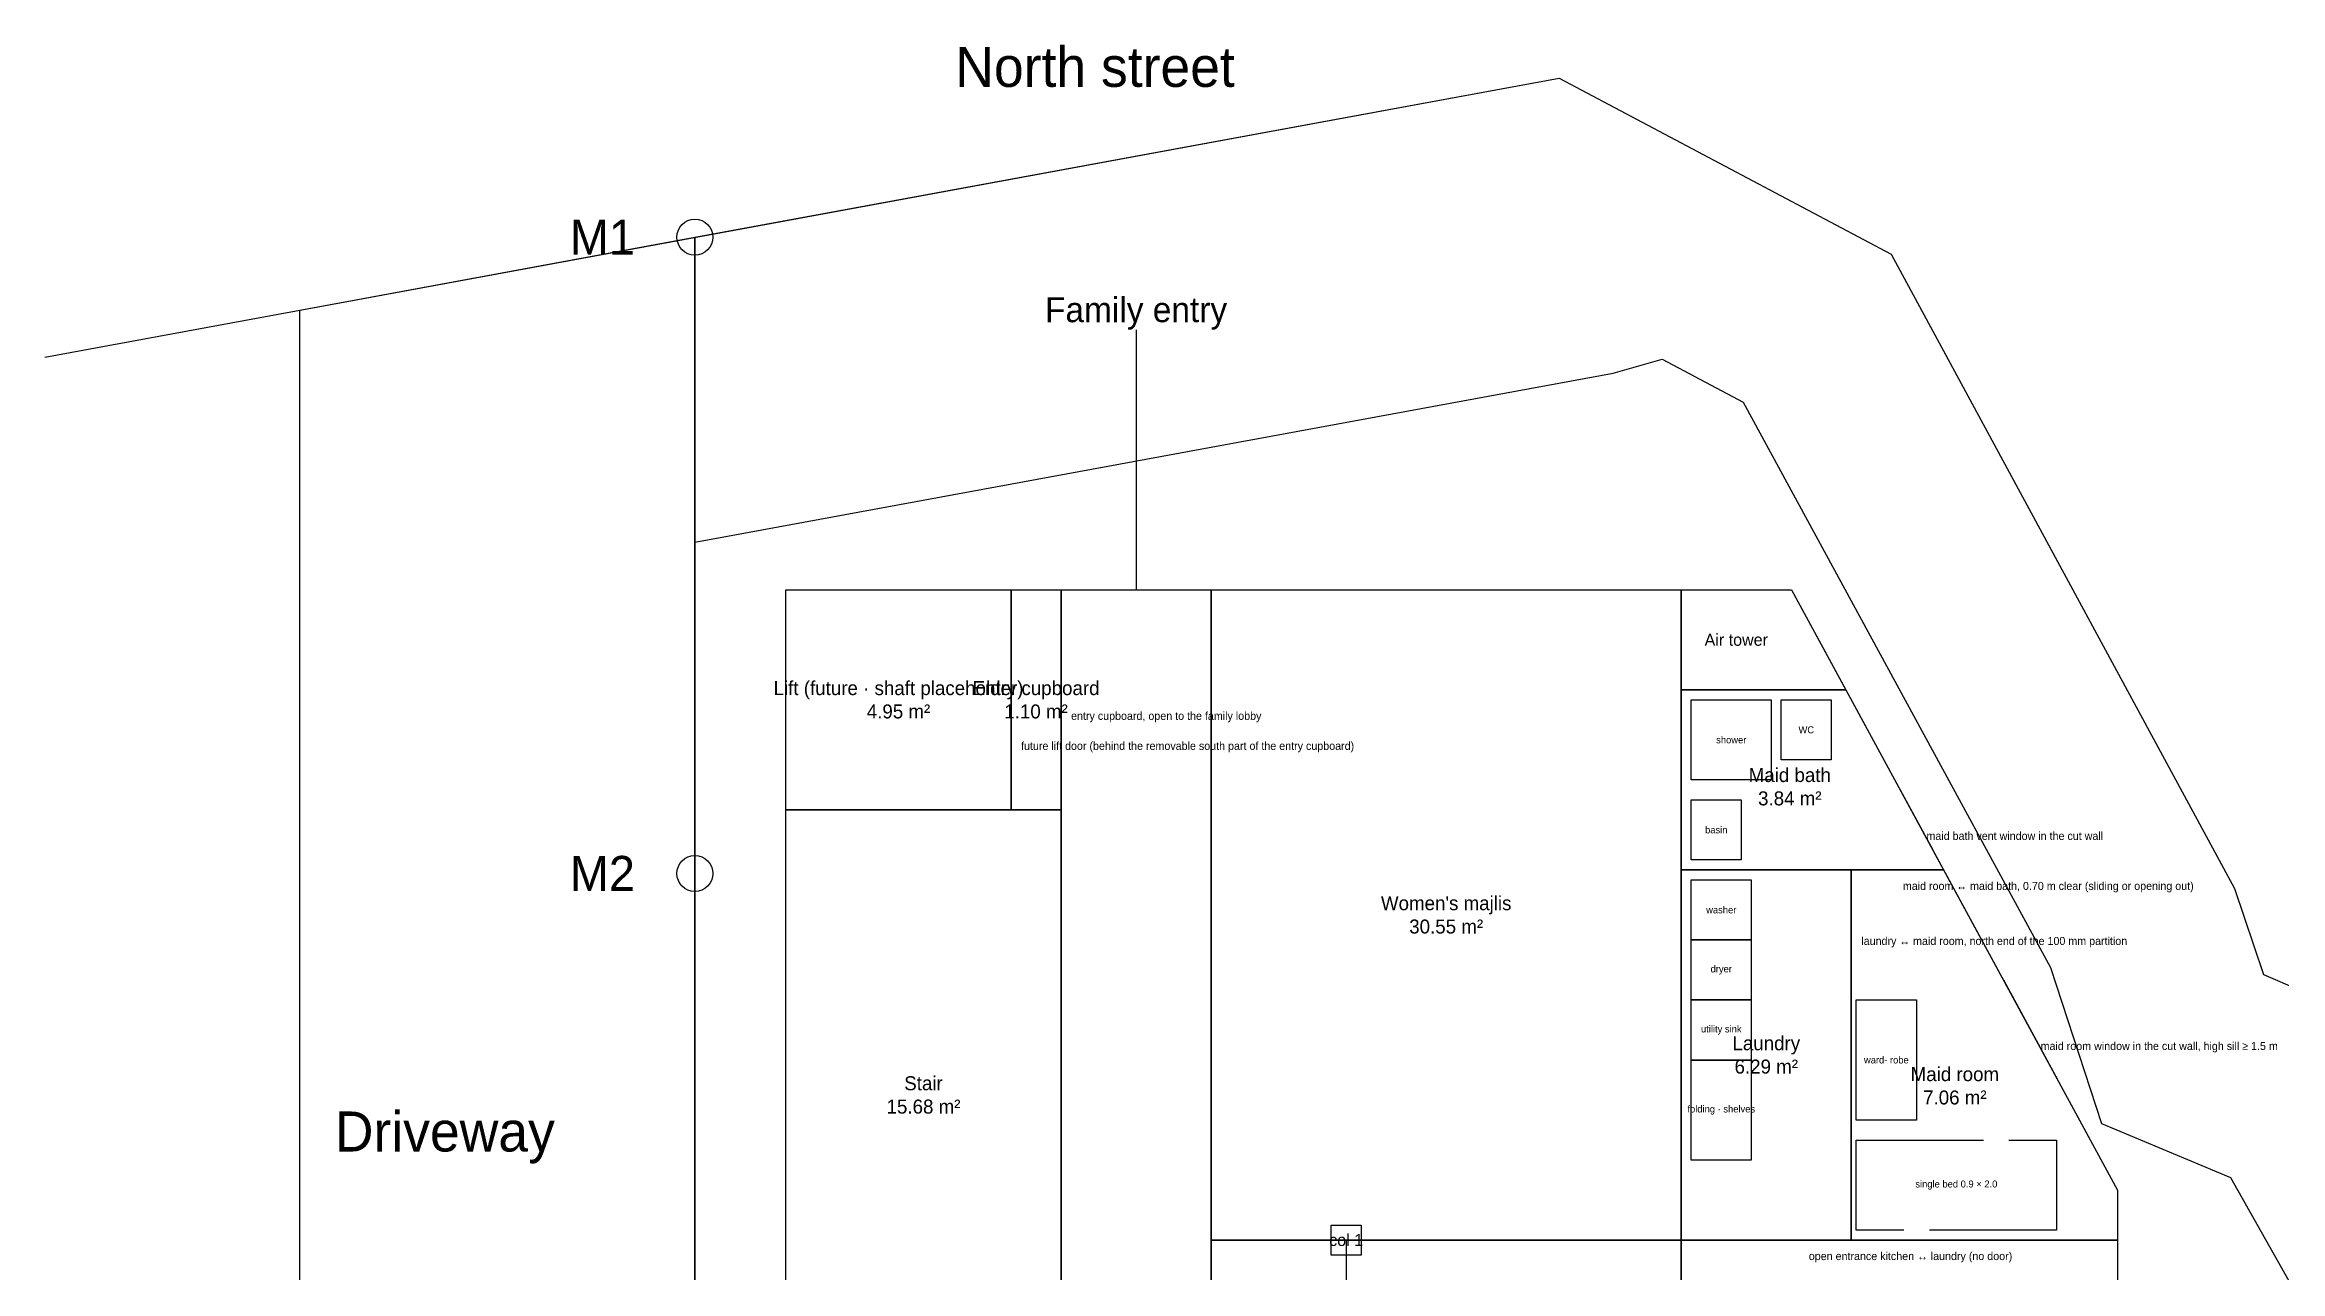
# Model space of a CAD drawing. Header units: metres. Extents: x -6.5 to 29.5, y -46.7 to 1.9.
# Drawn here: x -6.5 to 15.85, y -10.34 to 1.92 of the extents above; entities that cross this region are included whole.
import ezdxf

# ---------------------------------------------------------------- set-up
doc = ezdxf.new("R2010")
doc.units = ezdxf.units.M
doc.linetypes.add('DASHED', pattern=[1.524, 1.27, -0.254])
for name, color, linetype in [('AIR-TOWER', 4, 'CONTINUOUS'), ('BUILDING-OUTLINE', 1, 'CONTINUOUS'), ('COURTYARD', 150, 'CONTINUOUS'), ('DOORS', 1, 'CONTINUOUS'), ('ENTRIES', 30, 'CONTINUOUS'), ('FIXTURES', 8, 'DASHED'), ('MARKS', 4, 'DASHED'), ('OPENINGS', 6, 'CONTINUOUS'), ('ROOM-LABELS', 7, 'CONTINUOUS'), ('ROOMS-CIRC', 9, 'CONTINUOUS'), ('ROOMS-CORE', 252, 'CONTINUOUS'), ('ROOMS-FAMILY', 40, 'CONTINUOUS'), ('ROOMS-SERVICE', 140, 'CONTINUOUS'), ('SITE-DRIVEWAY', 5, 'CONTINUOUS'), ('SITE-ENVELOPE', 3, 'CONTINUOUS'), ('SITE-LAND', 8, 'CONTINUOUS'), ('SITE-LANE', 7, 'CONTINUOUS'), ('SITE-PEGS', 94, 'CONTINUOUS'), ('WALLS-SPECIAL', 7, 'CONTINUOUS'), ('WINDOWS', 4, 'CONTINUOUS')]:
    doc.layers.add(name, color=color, linetype=linetype)

msp = doc.modelspace()

# ---------------------------------------------------------------- linework, layer by layer
at = {"layer": 'AIR-TOWER'}
msp.add_lwpolyline([(9.86, -3.525), (10.961, -3.525), (11.504, -4.525), (9.86, -4.525)], close=True, dxfattribs=at)
at = {"layer": 'BUILDING-OUTLINE'}
msp.add_lwpolyline([(0.91, -3.525), (10.961, -3.525), (14.221, -9.525), (14.221, -27.525), (0.91, -27.525)], close=True, dxfattribs=at)
at = {"layer": 'COURTYARD'}
msp.add_lwpolyline([(5.16, -10.025), (9.86, -10.025), (9.86, -16.525), (5.16, -16.525)], close=True, dxfattribs=at)
at = {"layer": 'DOORS'}
for p, q in [((3.16, -4.425), (3.16, -5.425)), ((11.625, -6.325), (12.325, -6.325)), ((14.221, -10.225), (14.221, -11.125))]:
    msp.add_line(p, q, dxfattribs=at)
at = {"layer": 'ENTRIES'}
msp.add_line((4.41, -0.925), (4.41, -3.525), dxfattribs=at)
at = {"layer": 'FIXTURES'}
for points in [[(9.96, -4.625), (10.76, -4.625), (10.76, -5.425), (9.96, -5.425)], [(10.86, -4.625), (11.36, -4.625), (11.36, -5.225), (10.86, -5.225)], [(9.96, -5.625), (10.46, -5.625), (10.46, -6.225), (9.96, -6.225)], [(9.96, -6.425), (10.56, -6.425), (10.56, -7.025), (9.96, -7.025)], [(9.96, -7.025), (10.56, -7.025), (10.56, -7.625), (9.96, -7.625)], [(9.96, -7.625), (10.56, -7.625), (10.56, -8.225), (9.96, -8.225)], [(11.61, -7.625), (12.21, -7.625), (12.21, -8.825), (11.61, -8.825)], [(9.96, -8.225), (10.56, -8.225), (10.56, -9.225), (9.96, -9.225)], [(11.61, -9.025), (13.61, -9.025), (13.61, -9.925), (11.61, -9.925)]]:
    msp.add_lwpolyline(points, close=True, dxfattribs=at)
at = {"layer": 'MARKS'}
msp.add_line((6.51, -10.025), (6.51, -22.775), dxfattribs=at)
msp.add_lwpolyline([(6.36, -9.875), (6.66, -9.875), (6.66, -10.175), (6.36, -10.175)], close=True, dxfattribs=at)
at = {"layer": 'OPENINGS'}
for p, q in [((3.66, -3.725), (3.66, -5.525)), ((10.61, -10.025), (11.46, -10.025))]:
    msp.add_line(p, q, dxfattribs=at)
at = {"layer": 'ROOMS-CIRC'}
msp.add_lwpolyline([(3.66, -3.525), (5.16, -3.525), (5.16, -22.775), (3.66, -22.775)], close=True, dxfattribs=at)
at = {"layer": 'ROOMS-CORE'}
for points in [[(0.91, -3.525), (3.16, -3.525), (3.16, -5.725), (0.91, -5.725)], [(3.16, -3.525), (3.66, -3.525), (3.66, -5.725), (3.16, -5.725)], [(0.91, -5.725), (3.66, -5.725), (3.66, -11.425), (0.91, -11.425)]]:
    msp.add_lwpolyline(points, close=True, dxfattribs=at)
at = {"layer": 'ROOMS-FAMILY'}
msp.add_lwpolyline([(5.16, -3.525), (9.86, -3.525), (9.86, -10.025), (5.16, -10.025)], close=True, dxfattribs=at)
at = {"layer": 'ROOMS-SERVICE'}
for points in [[(9.86, -4.525), (11.504, -4.525), (12.482, -6.325), (9.86, -6.325)], [(9.86, -6.325), (11.56, -6.325), (11.56, -10.025), (9.86, -10.025)], [(11.56, -6.325), (12.482, -6.325), (14.221, -9.525), (14.221, -10.025), (11.56, -10.025)], [(9.86, -10.025), (14.221, -10.025), (14.221, -16.525), (9.86, -16.525)]]:
    msp.add_lwpolyline(points, close=True, dxfattribs=at)
at = {"layer": 'SITE-DRIVEWAY'}
msp.add_lwpolyline([(-3.95, -0.73), (0, 0), (0, -38.86), (-3.95, -39.59)], close=True, dxfattribs=at)
at = {"layer": 'SITE-ENVELOPE'}
msp.add_lwpolyline([(0, -38.86), (0, -3.05), (9.18, -1.36), (9.67, -1.22), (10.48, -1.65), (13.55, -7.3), (14.06, -8.86), (15.35, -9.4), (18.4, -14.8), (21.13, -21.04), (24.77, -34.3)], close=True, dxfattribs=at)
at = {"layer": 'SITE-LAND'}
msp.add_lwpolyline([(0, 0), (8.64, 1.59), (11.96, -0.17), (15.39, -6.51), (15.68, -7.37), (16.75, -7.83), (20.19, -13.91), (23.02, -20.37), (26.74, -33.94), (0, -38.86)], close=True, dxfattribs=at)
at = {"layer": 'SITE-LANE'}
for points in [[(-6.5, -1.2), (8.64, 1.59)], [(8.64, 1.59), (11.96, -0.17), (15.39, -6.51), (15.68, -7.37), (16.75, -7.83), (20.19, -13.91), (23.02, -20.37), (27.07, -35.15)]]:
    msp.add_lwpolyline(points, dxfattribs=at)
at = {"layer": 'SITE-PEGS'}
for centre in [(0, 0), (0, -6.36)]:
    msp.add_circle(centre, 0.18, dxfattribs=at)
at = {"layer": 'WALLS-SPECIAL'}
for p, q in [((9.86, -3.525), (9.86, -10.025)), ((11.56, -6.475), (11.56, -7.275))]:
    msp.add_line(p, q, dxfattribs=at)
at = {"layer": 'WINDOWS'}
for p, q in [((12.048, -5.525), (12.374, -6.125)), ((13.08, -7.425), (13.624, -8.425))]:
    msp.add_line(p, q, dxfattribs=at)

# ---------------------------------------------------------------- texts
at = {"layer": 'AIR-TOWER', "insert": (10.41, -4.025), "char_height": 0.12, "attachment_point": 5}
msp.add_mtext('Air tower', dxfattribs=at)
at = {"layer": 'DOORS', "char_height": 0.08, "attachment_point": 1}
for s, insert in [('future lift door (behind the removable south part of the entry cupboard)', (3.26, -5.045)), ('maid room ↔ maid bath, 0.70 m clear (sliding or opening out)', (12.075, -6.445))]:
    msp.add_mtext(s, dxfattribs=dict(at, insert=insert))
at = {"layer": 'ENTRIES', "insert": (4.41, -0.925), "char_height": 0.25, "attachment_point": 8}
msp.add_mtext('Family entry', dxfattribs=at)
at = {"layer": 'FIXTURES', "char_height": 0.07, "attachment_point": 5}
for s, insert in [('WC', (11.11, -4.925)), ('shower', (10.36, -5.025)), ('basin', (10.21, -5.925)), ('washer', (10.26, -6.725)), ('dryer', (10.26, -7.325)), ('utility sink', (10.26, -7.925)), ('ward- robe', (11.91, -8.225)), ('folding · shelves', (10.26, -8.725)), ('single bed 0.9 × 2.0', (12.61, -9.475))]:
    msp.add_mtext(s, dxfattribs=dict(at, insert=insert))
at = {"layer": 'MARKS', "insert": (6.51, -10.025), "char_height": 0.12, "attachment_point": 5}
msp.add_mtext('col 1', dxfattribs=at)
at = {"layer": 'OPENINGS', "char_height": 0.08, "attachment_point": 1}
for s, insert in [('entry cupboard, open to the family lobby', (3.76, -4.745)), ('open entrance kitchen ↔ laundry (no door)', (11.135, -10.145))]:
    msp.add_mtext(s, dxfattribs=dict(at, insert=insert))
at = {"layer": 'ROOM-LABELS', "char_height": 0.14, "attachment_point": 5}
for s, insert in [('Lift (future · shaft placeholder)\\P4.95 m²', (2.035, -4.625)), ('Entry cupboard\\P1.10 m²', (3.41, -4.625)), ('Maid bath\\P3.84 m²', (10.945, -5.494)), ("Women's majlis\\P30.55 m²", (7.51, -6.775)), ('Laundry\\P6.29 m²', (10.71, -8.175)), ('Stair\\P15.68 m²', (2.285, -8.575)), ('Maid room\\P7.06 m²', (12.595, -8.484))]:
    msp.add_mtext(s, dxfattribs=dict(at, insert=insert))
at = {"layer": 'SITE-DRIVEWAY', "insert": (-2.5, -9), "char_height": 0.4, "attachment_point": 5}
msp.add_mtext('Driveway', dxfattribs=at)
at = {"layer": 'SITE-LANE', "insert": (4, 1.7), "char_height": 0.4, "attachment_point": 5}
msp.add_mtext('North street', dxfattribs=at)
at = {"layer": 'SITE-PEGS', "char_height": 0.35, "attachment_point": 6}
for s, insert in [('M1', (-0.6, 0)), ('M2', (-0.6, -6.36))]:
    msp.add_mtext(s, dxfattribs=dict(at, insert=insert))
at = {"layer": 'WALLS-SPECIAL', "insert": (11.66, -6.995), "char_height": 0.08, "attachment_point": 1}
msp.add_mtext('laundry ↔ maid room, north end of the 100 mm partition', dxfattribs=at)
at = {"layer": 'WINDOWS', "char_height": 0.08, "attachment_point": 1}
for s, insert in [('maid bath vent window in the cut wall', (12.311, -5.945)), ('maid room window in the cut wall, high sill ≥ 1.5 m', (13.452, -8.045))]:
    msp.add_mtext(s, dxfattribs=dict(at, insert=insert))

doc.saveas('drawing.dxf')
